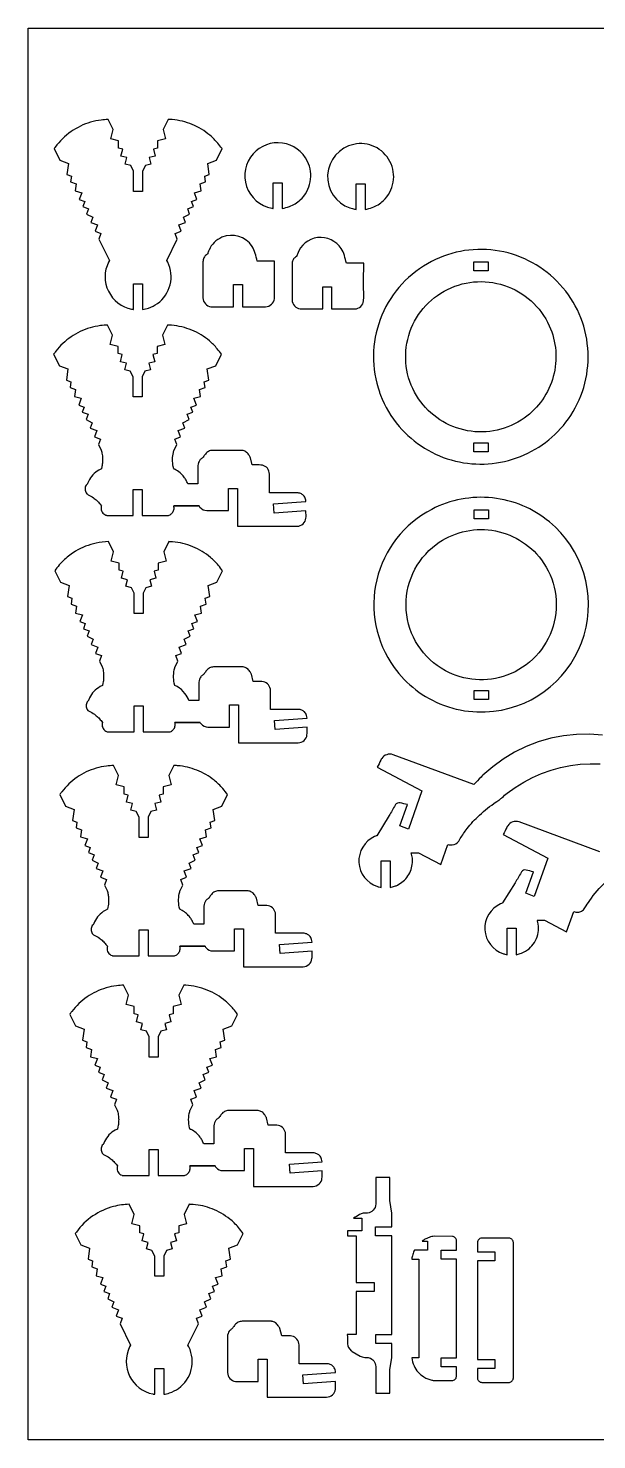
# Model space of a CAD drawing. Extents: x -814 to 926, y -600 to 343.
# Drawn here: x -814 to -434, y -600 to 343 of the extents above; entities that cross this region are included whole.
import ezdxf

# ---------------------------------------------------------------- set-up
doc = ezdxf.new("R2010")
doc.units = 0
doc.header["$MEASUREMENT"] = 0
doc.layers.get('0').update_dxf_attribs({"linetype": 'CONTINUOUS'})
doc.layers.add('SECTIONCUTEDGES', color=18, linetype='CONTINUOUS')

msp = doc.modelspace()

# ---------------------------------------------------------------- linework, layer by layer
msp.add_lwpolyline([(926.07, -599.97), (-814.12, -599.97), (-814.12, 343.31), (926.07, 343.31)], close=True)
at = {"layer": 'SECTIONCUTEDGES'}
for points in [[(-743.69, 155.36), (-743.69, 172.52), (-737.69, 172.52), (-737.69, 155.36, 0.035031), (-733.78, 156.31, 0.079578), (-727.78, 159.33, 0.177317), (-719.28, 171.9, 0.17737), (-720.9, 186.99), (-721.54, 188.19), (-714.49, 202.45), (-715.86, 206.15), (-711.94, 207.61), (-713.51, 211.86), (-709.01, 213.53), (-710.33, 217.1), (-706.24, 219.13), (-707.57, 222.7), (-703.77, 224.11), (-705.05, 227.55), (-701.4, 228.9), (-703.08, 233.42), (-698.61, 234.55), (-699.26, 239.29), (-695.59, 240.65), (-696.12, 244.48), (-693.15, 245.59), (-694.17, 253.02), (-688.41, 255.16), (-684.61, 262.85, 0.016698), (-687.48, 266.53, 0.043492), (-692.65, 271.74, 0.077496), (-704.49, 278.95, 0.077508), (-717.96, 282.21, 0.010997), (-719.27, 282.29, -0.003666), (-720.59, 282.35), (-723.94, 275.59), (-722.36, 269.39), (-727.67, 268.04), (-727.67, 263.25), (-730.38, 262.56), (-729.19, 257.85), (-733.22, 256.83), (-732.12, 252.51), (-735.82, 251.57), (-737.69, 247.79), (-737.69, 234.3), (-743.69, 234.3), (-743.69, 247.79), (-745.56, 251.57), (-749.26, 252.51), (-748.16, 256.83), (-752.19, 257.85), (-751, 262.56), (-753.71, 263.25), (-753.71, 268.04), (-759.02, 269.39), (-757.44, 275.59), (-760.79, 282.35, 0.015709), (-765.43, 281.95, 0.042831), (-772.45, 280.51, 0.082017), (-785.5, 274.19, 0.080336), (-796.07, 263.83, 0.007539), (-796.43, 263.34, -0.002513), (-796.77, 262.85), (-792.97, 255.16), (-787.21, 253.02), (-788.23, 245.59), (-785.26, 244.48), (-785.79, 240.65), (-782.12, 239.29), (-782.77, 234.55), (-778.3, 233.42), (-779.98, 228.9), (-776.33, 227.55), (-777.61, 224.11), (-773.81, 222.7), (-775.14, 219.13), (-771.05, 217.1), (-772.37, 213.53), (-767.87, 211.86), (-769.44, 207.61), (-765.51, 206.15), (-766.89, 202.45), (-759.84, 188.19), (-760.48, 186.99, 0.232949), (-760.49, 167.49, 0.232949), (-745.04, 155.59, 0.011595), (-744.37, 155.47, -0.003865)], [(-650.35, 222.89), (-650.35, 240.04), (-644.35, 240.04), (-644.35, 222.89, 0.047597), (-639.59, 224.14, 0.100184), (-632.32, 228.6, 0.160083), (-625.66, 240.69, 0.160346), (-627.48, 254.35, 0.250499), (-644.3, 266.6, 0.250445), (-663.83, 259.42, 0.27053), (-668.24, 237.62, 0.270621), (-651.42, 223.07, 0.009062), (-650.89, 222.98, -0.003021)], [(-594.96, 222.26), (-594.96, 239.41), (-588.96, 239.41), (-588.96, 222.26, 0.047597), (-584.2, 223.5, 0.100184), (-576.92, 227.97, 0.760738), (-596.58, 265.71, 0.761228), (-599.11, 223.24, 0.024169), (-597.36, 222.74, 0.017962)], [(-676.94, 157.2), (-676.94, 171.97), (-670.94, 171.97), (-670.94, 157.2, -0.001261), (-658.62, 157.17, 0.007568), (-655.54, 157.2, 0.17911), (-651.5, 158.81, 0.186027), (-649.6, 162.56, 0.012625), (-649.58, 162.77, 0.006307), (-649.56, 163.17, 0.00914), (-649.53, 168.07, -0.008036), (-649.44, 187.65), (-661.09, 187.65, 0.003437), (-662.44, 192.88, 0.080686), (-664.5, 197.5, 0.363611), (-684.67, 203.58, 0.187458), (-693.31, 195.1, 0.018465), (-693.64, 194.3, 0.013194), (-694.03, 193.15, 0.057236), (-694.09, 192.8, -0.140672), (-694.21, 192.47, -0.134911), (-694.49, 192.24, 0.061956), (-695.07, 191.9, 0.116179), (-696.69, 189.92, 0.105792), (-697.37, 187.19), (-697.37, 163.17, 0.17911), (-695.76, 159.13, 0.186027), (-692.01, 157.23, 0.012625), (-691.81, 157.21, 0.006307), (-691.4, 157.2, 0.008514), (-686.34, 157.16, -0.002207)], [(-617.34, 155.77), (-617.34, 170.54), (-611.34, 170.54), (-611.34, 155.77, -0.001261), (-599.03, 155.74, 0.007568), (-595.95, 155.77, 0.17911), (-591.9, 157.38, 0.186027), (-590, 161.14, 0.012625), (-589.99, 161.34, 0.006307), (-589.97, 161.75, 0.00914), (-589.94, 166.64, -0.008036), (-589.85, 186.22), (-601.5, 186.22, 0.002778), (-602.86, 191.49, 0.080686), (-604.91, 196.08, 0.286261), (-620.72, 203.37, 0.286452), (-634.23, 192.39, 0.036637), (-634.51, 191.3, -0.114416), (-634.62, 191.04, -0.116624), (-634.9, 190.81, 0.081245), (-636.06, 189.96, 0.097719), (-637.28, 188.12, 0.089338), (-637.78, 185.76), (-637.78, 161.75, 0.17911), (-636.17, 157.7, 0.186027), (-632.42, 155.8, 0.012625), (-632.21, 155.79, 0.006307), (-631.81, 155.77, 0.008514), (-626.74, 155.73, -0.002207)], [(-578.67, 98.15, 0.083187), (-566.22, 77.25, 0.15872), (-528.64, 54.06, 0.155063), (-485.25, 57.09, 0.155089), (-451.57, 84.61, 0.166511), (-440.17, 129.59, 0.16632), (-458.76, 172.16, 0.164857), (-499.15, 194.38, 0.165101), (-544.65, 187.44, 0.174897), (-577.73, 151.65, 0.174968), (-580.33, 103, 0.009023), (-579.48, 100.38, 0.010489)], [(-553.29, 95.68, -0.439479), (-536.15, 167.6, -0.439058), (-465.9, 144.41, -0.174074), (-463.2, 110.65, -0.173675), (-482.6, 82.81, -0.202252), (-520.62, 74.35, -0.201817)], [(-716.83, 24.16), (-699.99, 24.15, -0.159762), (-699.84, 23.98, 0.066488), (-699.35, 23.19, 0.224273), (-694.7, 21.01, -0.000395), (-680.28, 21.02), (-680.28, 35.79), (-674.28, 35.79), (-674.28, 10.5), (-634.49, 10.5, 0.17911), (-630.44, 12.11, 0.186027), (-628.54, 15.86, 0.031019), (-628.47, 17.62, -0.005772), (-628.51, 20.9), (-649.83, 19.34), (-650.27, 25.38), (-628.51, 26.97, 0.052573), (-628.8, 28.69, 0.128734), (-630.21, 31.13, 0.098804), (-632.03, 32.35, 0.090544), (-634.37, 32.86), (-652.9, 32.86, -0.002036), (-652.87, 41, 0.007854), (-652.9, 45.38, 0.165437), (-654.31, 49.22, 0.175912), (-657.62, 51.22, 0.045646), (-659.72, 51.44, 0.003185), (-664.43, 51.47), (-665.63, 56.29, 0.035592), (-665.82, 56.68, 0.008238), (-666.79, 58.27, 0.105793), (-668.74, 60.27, 0.114267), (-671.16, 61.17, 0.016414), (-671.43, 61.2, 0.008238), (-671.95, 61.23), (-690.91, 61.23, 0.110419), (-693.59, 60.54, 0.110418), (-695.73, 58.78, 0.022316), (-697.16, 56.76, -0.059806), (-697.55, 56.29, -0.058444), (-697.96, 55.98, 0.099091), (-699.5, 54.63, 0.081372), (-700.35, 53.01, 0.073068), (-700.71, 51.01, 0.009886), (-700.75, 48.58, -0.001648), (-700.71, 38.86), (-707.52, 38.86, 0.019577), (-708.66, 41.29, 0.043762), (-710.03, 43.47, 0.056859), (-712.67, 46.22, 0.05369), (-716.03, 48.45, 0.039391), (-716.69, 48.73, -0.141623), (-716.83, 48.83), (-717.22, 50.37, -0.054644), (-717.69, 55.18, -0.056928), (-717.12, 59.79, -0.006856), (-716.81, 60.99, -0.024199), (-716.7, 61.33), (-714.85, 65.06), (-716.22, 68.76), (-712.3, 70.22), (-713.87, 74.47), (-709.37, 76.14), (-710.69, 79.71), (-706.6, 81.73), (-707.93, 85.31), (-704.13, 86.72), (-705.41, 90.16), (-701.76, 91.51), (-703.44, 96.03), (-698.97, 97.16), (-699.62, 101.89), (-695.95, 103.26), (-696.48, 107.09), (-693.51, 108.2), (-694.53, 115.63), (-688.77, 117.77), (-684.97, 125.46, 0.016698), (-687.84, 129.14, 0.043491), (-693.01, 134.35, 0.077496), (-704.85, 141.55, 0.077508), (-718.32, 144.82, 0.010997), (-719.63, 144.9, -0.003666), (-720.95, 144.96), (-724.3, 138.2), (-722.72, 132), (-728.03, 130.65), (-728.03, 125.86), (-730.74, 125.17), (-729.55, 120.46), (-733.58, 119.44), (-732.48, 115.12), (-736.18, 114.18), (-738.05, 110.4), (-738.05, 96.91), (-744.05, 96.91), (-744.05, 110.4), (-745.92, 114.18), (-749.62, 115.12), (-748.52, 119.44), (-752.55, 120.46), (-751.36, 125.17), (-754.07, 125.86), (-754.07, 130.65), (-759.38, 132), (-757.8, 138.2), (-761.15, 144.96, 0.015709), (-765.79, 144.56, 0.042831), (-772.81, 143.12, 0.078645), (-785.51, 137.08, 0.078653), (-795.71, 127.41, 0.010048), (-796.43, 126.44, -0.003349), (-797.13, 125.46), (-793.33, 117.77), (-787.57, 115.63), (-788.59, 108.2), (-785.62, 107.09), (-786.15, 103.26), (-782.48, 101.89), (-783.13, 97.16), (-778.66, 96.03), (-780.34, 91.51), (-776.69, 90.16), (-777.97, 86.72), (-774.17, 85.31), (-775.5, 81.73), (-771.4, 79.71), (-772.73, 76.14), (-768.23, 74.47), (-769.8, 70.22), (-765.87, 68.76), (-767.25, 65.06), (-765.4, 61.33, -0.036497), (-765.03, 60.12, -0.035573), (-764.49, 56.67, -0.036385), (-764.46, 53.5, -0.0364), (-764.88, 50.37), (-765.26, 48.83), (-766.84, 48.03, 0.075892), (-770.94, 44.8, 0.075892), (-773.89, 40.49, 0.038064), (-774.31, 39.42, -0.074201), (-774.58, 38.86, -0.053422), (-774.83, 38.56, 0.096755), (-775.74, 37.27, 0.145353), (-776.09, 34.61, 0.145421), (-774.93, 32.19, 0.10301), (-774.11, 31.59, -0.049055), (-770.6, 29.57, -0.034046), (-768.25, 27.63, -0.034058), (-766.18, 25.39), (-765.26, 24.16, -0.13896), (-765.28, 23.95, 0.06537), (-765.46, 23.15, 0.165435), (-764.7, 19.99, 0.165462), (-762.16, 17.94, 0.012695), (-761.8, 17.82, 0.03751), (-761.67, 17.79), (-744.05, 17.79), (-744.05, 35.13), (-738.05, 35.13), (-738.05, 17.79), (-720.43, 17.79, 0.089286), (-719.37, 18.15, 0.087241), (-717.86, 19.37, 0.127053), (-716.79, 21.51, 0.114164), (-716.83, 24.16), (-699.99, 24.15)], [(-569.63, -83.81, 0.073328), (-555.12, -98.75, 0.072163), (-536.65, -109.06, 0.043335), (-525.36, -112.28, 0.077023), (-503.09, -113.13, 0.300807), (-442.65, -62.22, 0.30038), (-465.82, 13.43, 0.14707), (-503.88, 29.43, 0.147132), (-544.43, 21.79, 0.217851), (-581.21, -25.28, 0.218138)], [(-716.12, -120.57), (-699.28, -120.58, -0.159762), (-699.13, -120.75, 0.066488), (-698.64, -121.53, 0.224273), (-693.99, -123.72, -0.000395), (-679.57, -123.71), (-679.57, -108.93), (-673.57, -108.93), (-673.57, -134.23), (-633.78, -134.23, 0.17911), (-629.73, -132.62, 0.186027), (-627.83, -128.87, 0.031019), (-627.76, -127.1, -0.005772), (-627.8, -123.83), (-649.12, -125.39), (-649.56, -119.35), (-627.8, -117.76, 0.052573), (-628.09, -116.03, 0.128734), (-629.5, -113.6, 0.098804), (-631.32, -112.38, 0.090544), (-633.66, -111.87), (-652.19, -111.87, -0.002036), (-652.16, -103.73, 0.007854), (-652.19, -99.35, 0.165437), (-653.6, -95.5, 0.175912), (-656.91, -93.51, 0.045646), (-659.01, -93.29, 0.003185), (-663.72, -93.26), (-664.92, -88.44, 0.035592), (-665.11, -88.05, 0.008238), (-666.08, -86.46, 0.105793), (-668.03, -84.46, 0.114267), (-670.45, -83.55, 0.016414), (-670.72, -83.53, 0.008238), (-671.24, -83.5), (-690.2, -83.5, 0.110419), (-692.88, -84.18, 0.110418), (-695.02, -85.95, 0.022316), (-696.45, -87.96, -0.059806), (-696.84, -88.44, -0.058444), (-697.25, -88.75, 0.099091), (-698.79, -90.1, 0.081372), (-699.64, -91.72, 0.073068), (-700, -93.71, 0.009886), (-700.04, -96.14, -0.001648), (-700, -105.87), (-706.81, -105.87, 0.068897), (-709.44, -101.17, 0.102144), (-714.55, -96.69), (-716.12, -95.9), (-716.51, -94.35, -0.059229), (-716.96, -89.34, -0.056927), (-716.21, -84.16, -0.006856), (-716.05, -83.58, -0.021913), (-715.99, -83.4), (-714.14, -79.66), (-715.51, -75.96), (-711.59, -74.5), (-713.16, -70.26), (-708.66, -68.59), (-709.98, -65.02), (-705.89, -62.99), (-707.22, -59.42), (-703.42, -58.01), (-704.7, -54.57), (-701.05, -53.21), (-702.73, -48.7), (-698.26, -47.56), (-698.91, -42.83), (-695.24, -41.47), (-695.77, -37.63), (-692.8, -36.53), (-693.82, -29.09), (-688.06, -26.95), (-684.26, -19.27, 0.016698), (-687.13, -15.58, 0.043491), (-692.3, -10.38, 0.077496), (-704.14, -3.17, 0.077508), (-717.61, 0.09, 0.010997), (-718.92, 0.17, -0.003666), (-720.24, 0.23), (-723.59, -6.53), (-722.01, -12.73), (-727.32, -14.08), (-727.32, -18.87), (-730.03, -19.56), (-728.84, -24.27), (-732.87, -25.29), (-731.77, -29.61), (-735.47, -30.55), (-737.34, -34.32), (-737.34, -47.82), (-743.34, -47.82), (-743.34, -34.32), (-745.21, -30.55), (-748.91, -29.61), (-747.81, -25.29), (-751.84, -24.27), (-750.65, -19.56), (-753.36, -18.87), (-753.36, -14.08), (-758.67, -12.73), (-757.09, -6.53), (-760.44, 0.23, 0.041478), (-768.75, -0.79, 0.08461), (-782.51, -6.18, 0.053235), (-789.94, -11.81, 0.050197), (-796.42, -19.27), (-792.62, -26.95), (-786.86, -29.09), (-787.88, -36.53), (-784.91, -37.63), (-785.44, -41.47), (-781.77, -42.83), (-782.42, -47.56), (-777.95, -48.7), (-779.63, -53.21), (-775.98, -54.57), (-777.26, -58.01), (-773.46, -59.42), (-774.79, -62.99), (-770.69, -65.02), (-772.02, -68.59), (-767.52, -70.26), (-769.09, -74.5), (-765.16, -75.96), (-766.54, -79.66), (-764.69, -83.4, -0.036497), (-764.32, -84.61, -0.035573), (-763.78, -88.06, -0.036385), (-763.75, -91.22, -0.0364), (-764.17, -94.35), (-764.55, -95.9), (-766.13, -96.69, 0.075892), (-770.23, -99.93, 0.075892), (-773.18, -104.24, 0.038064), (-773.6, -105.31, -0.074201), (-773.87, -105.87, -0.053422), (-774.12, -106.17, 0.096755), (-775.02, -107.45, 0.145353), (-775.38, -110.12, 0.145421), (-774.22, -112.54, 0.10301), (-773.4, -113.14, -0.049055), (-769.89, -115.16, -0.034046), (-767.54, -117.1, -0.034058), (-765.47, -119.34), (-764.55, -120.57, -0.13896), (-764.57, -120.77, 0.06537), (-764.75, -121.57, 0.165435), (-763.99, -124.74, 0.165462), (-761.45, -126.79, 0.012695), (-761.09, -126.91, 0.03751), (-760.96, -126.94), (-743.34, -126.94), (-743.34, -109.6), (-737.34, -109.6), (-737.34, -126.94), (-719.72, -126.94, 0.089286), (-718.66, -126.58, 0.087241), (-717.15, -125.36, 0.127053), (-716.08, -123.22, 0.114164), (-716.12, -120.57), (-699.28, -120.58)], [(-535.36, -86.04, -0.255596), (-561.49, -45.53, -0.255597), (-541.47, -1.68, -0.199106), (-504.27, 7.78, -0.198719), (-471.21, -11.87, -0.237123), (-463.3, -56.22, -0.236962), (-494.18, -89.06, -0.106383), (-515.11, -91.99, -0.106542)], [(-712.8, -270.16), (-695.96, -270.17, -0.159762), (-695.8, -270.34, 0.066488), (-695.31, -271.13, 0.224273), (-690.66, -273.31, -0.000395), (-676.24, -273.3), (-676.24, -258.53), (-670.24, -258.53), (-670.24, -283.82), (-630.45, -283.82, 0.17911), (-626.4, -282.21, 0.186027), (-624.5, -278.46, 0.031019), (-624.43, -276.7, -0.005772), (-624.47, -273.42), (-645.79, -274.98), (-646.23, -268.94), (-624.47, -267.35, 0.052573), (-624.76, -265.63, 0.128734), (-626.18, -263.19, 0.098804), (-628, -261.97, 0.090544), (-630.33, -261.46), (-648.87, -261.46, -0.002036), (-648.83, -253.32, 0.007854), (-648.87, -248.94, 0.165437), (-650.28, -245.1, 0.175912), (-653.58, -243.1, 0.045646), (-655.68, -242.88, 0.003185), (-660.39, -242.85), (-661.6, -238.03, 0.035592), (-661.79, -237.64, 0.008238), (-662.76, -236.05, 0.105793), (-664.7, -234.05, 0.114267), (-667.13, -233.15, 0.016414), (-667.39, -233.12, 0.008238), (-667.91, -233.09), (-686.87, -233.09, 0.110419), (-689.56, -233.78, 0.110418), (-691.69, -235.54, 0.022316), (-693.12, -237.56, -0.059806), (-693.52, -238.03, -0.058444), (-693.93, -238.34, 0.099091), (-695.46, -239.69, 0.081372), (-696.32, -241.31, 0.073068), (-696.68, -243.31, 0.009886), (-696.71, -245.74, -0.001648), (-696.68, -255.46), (-703.49, -255.46, 0.019577), (-704.62, -253.03, 0.043762), (-706, -250.85, 0.050471), (-708.38, -248.3, 0.05052), (-711.22, -246.29), (-712.8, -245.49), (-713.18, -243.95, -0.059229), (-713.63, -238.94, -0.056927), (-712.88, -233.76, -0.006856), (-712.72, -233.17, -0.021913), (-712.66, -232.99), (-710.81, -229.26), (-712.19, -225.56), (-708.26, -224.1), (-709.84, -219.85), (-705.33, -218.18), (-706.66, -214.61), (-702.56, -212.59), (-703.89, -209.01), (-700.1, -207.6), (-701.37, -204.16), (-697.72, -202.81), (-699.4, -198.29), (-694.93, -197.16), (-695.58, -192.43), (-691.91, -191.06), (-692.44, -187.23), (-689.47, -186.12), (-690.49, -178.69), (-684.73, -176.55), (-680.93, -168.86, 0.019036), (-684.08, -164.86, 0.047844), (-689.9, -159.21, 0.074136), (-701.37, -152.54, 0.074149), (-714.28, -149.5, 0.010997), (-715.6, -149.42, -0.003666), (-716.92, -149.36), (-720.26, -156.12), (-718.68, -162.32), (-723.99, -163.67), (-723.99, -168.46), (-726.71, -169.15), (-725.51, -173.86), (-729.54, -174.88), (-728.44, -179.2), (-732.14, -180.14), (-734.01, -183.92), (-734.01, -197.41), (-740.01, -197.41), (-740.01, -183.92), (-741.88, -180.14), (-745.58, -179.2), (-744.48, -174.88), (-748.51, -173.86), (-747.32, -169.15), (-750.03, -168.46), (-750.03, -163.67), (-755.34, -162.32), (-753.77, -156.12), (-757.11, -149.36, 0.015709), (-761.75, -149.76, 0.042831), (-768.78, -151.2, 0.078645), (-781.47, -157.24, 0.078653), (-791.68, -166.91, 0.010048), (-792.39, -167.88, -0.003349), (-793.09, -168.86), (-789.29, -176.55), (-783.53, -178.69), (-784.55, -186.12), (-781.58, -187.23), (-782.11, -191.06), (-778.44, -192.43), (-779.09, -197.16), (-774.62, -198.29), (-776.3, -202.81), (-772.65, -204.16), (-773.93, -207.6), (-770.13, -209.01), (-771.46, -212.59), (-767.37, -214.61), (-768.69, -218.18), (-764.19, -219.85), (-765.77, -224.1), (-761.84, -225.56), (-763.21, -229.26), (-761.36, -232.99, -0.040165), (-760.98, -234.28, -0.020539), (-760.53, -236.87, -0.043212), (-760.39, -240.33, -0.04095), (-760.84, -243.95), (-761.23, -245.49), (-762.81, -246.29, 0.075892), (-766.99, -249.59, 0.079074), (-769.85, -253.83, 0.032838), (-770.27, -254.9, -0.072134), (-770.54, -255.46, -0.053422), (-770.79, -255.76, 0.096755), (-771.7, -257.05, 0.145353), (-772.05, -259.71, 0.145421), (-770.89, -262.13, 0.10301), (-770.07, -262.73, -0.049055), (-766.56, -264.75, -0.034046), (-764.21, -266.69, -0.034058), (-762.15, -268.93), (-761.23, -270.16, -0.13896), (-761.24, -270.37, 0.06537), (-761.42, -271.17, 0.165435), (-760.66, -274.33, 0.165462), (-758.13, -276.38, 0.012695), (-757.76, -276.5, 0.03751), (-757.63, -276.53), (-740.01, -276.53), (-740.01, -259.19), (-734.01, -259.19), (-734.01, -276.53), (-716.39, -276.53, 0.089286), (-715.33, -276.17, 0.087241), (-713.82, -274.95, 0.127053), (-712.75, -272.81, 0.114164), (-712.8, -270.16), (-695.96, -270.17)], [(-706.1, -416.98), (-689.26, -416.99, -0.159762), (-689.1, -417.16, 0.066488), (-688.62, -417.94, 0.224273), (-683.97, -420.13, -0.000395), (-669.54, -420.12), (-669.54, -405.34), (-663.54, -405.34), (-663.54, -430.64), (-623.75, -430.64, 0.17911), (-619.71, -429.03, 0.186027), (-617.81, -425.28, 0.031019), (-617.74, -423.51, -0.005772), (-617.78, -420.24), (-639.09, -421.8), (-639.54, -415.76), (-617.78, -414.17, 0.052573), (-618.06, -412.44, 0.128734), (-619.48, -410.01, 0.098804), (-621.3, -408.79, 0.090544), (-623.63, -408.28), (-642.17, -408.28, -0.002036), (-642.14, -400.14, 0.007854), (-642.17, -395.76, 0.165437), (-643.58, -391.91, 0.175912), (-646.89, -389.92, 0.045646), (-648.98, -389.7, 0.003185), (-653.7, -389.67), (-654.9, -384.85, 0.035592), (-655.09, -384.46, 0.008238), (-656.06, -382.87, 0.105793), (-658.01, -380.87, 0.114267), (-660.43, -379.96, 0.016414), (-660.69, -379.94, 0.008238), (-661.22, -379.91), (-680.18, -379.91, 0.110419), (-682.86, -380.59, 0.110418), (-685, -382.36, 0.022316), (-686.43, -384.37, -0.059806), (-686.82, -384.85, -0.058444), (-687.23, -385.16, 0.099091), (-688.76, -386.51, 0.081372), (-689.62, -388.13, 0.073068), (-689.98, -390.12, 0.009886), (-690.01, -392.55, -0.001648), (-689.98, -402.28), (-696.79, -402.28, 0.019577), (-697.93, -399.84, 0.043762), (-699.3, -397.67, 0.056859), (-701.94, -394.92, 0.05369), (-705.3, -392.69, 0.038934), (-705.95, -392.41, -0.138827), (-706.1, -392.31, -0.143099), (-706.21, -392.05, 0.026699), (-706.31, -391.54, -0.061514), (-706.92, -386.05, -0.061514), (-706.19, -380.57, -0.006856), (-706.03, -379.99, -0.021913), (-705.96, -379.81), (-704.12, -376.07), (-705.49, -372.37), (-701.56, -370.91), (-703.14, -366.67), (-698.63, -365), (-699.96, -361.43), (-695.87, -359.4), (-697.2, -355.83), (-693.4, -354.42), (-694.68, -350.98), (-691.03, -349.62), (-692.71, -345.11), (-688.23, -343.97), (-688.88, -339.24), (-685.22, -337.88), (-685.75, -334.04), (-682.77, -332.94), (-683.8, -325.5), (-678.04, -323.36), (-674.23, -315.68, 0.016698), (-677.11, -311.99, 0.043491), (-682.28, -306.79, 0.081186), (-694.58, -299.42, 0.079349), (-708.9, -296.23, 0.008253), (-709.56, -296.2, -0.002751), (-710.22, -296.18), (-713.56, -302.94), (-711.99, -309.14), (-717.3, -310.49), (-717.3, -315.28), (-720.01, -315.97), (-718.82, -320.68), (-722.84, -321.7), (-721.75, -326.02), (-725.45, -326.96), (-727.32, -330.73), (-727.32, -344.23), (-733.32, -344.23), (-733.32, -330.73), (-735.19, -326.96), (-738.88, -326.02), (-737.79, -321.7), (-741.82, -320.68), (-740.62, -315.97), (-743.33, -315.28), (-743.33, -310.49), (-748.64, -309.14), (-747.07, -302.94), (-750.41, -296.18, 0.015709), (-755.06, -296.58, 0.042831), (-762.08, -298.01, 0.078645), (-774.77, -304.06, 0.078653), (-784.98, -313.73, 0.010048), (-785.7, -314.7, -0.003349), (-786.4, -315.68), (-782.6, -323.36), (-776.84, -325.5), (-777.86, -332.94), (-774.89, -334.04), (-775.41, -337.88), (-771.75, -339.24), (-772.4, -343.97), (-767.93, -345.11), (-769.6, -349.62), (-765.96, -350.98), (-767.23, -354.42), (-763.44, -355.83), (-764.77, -359.4), (-760.67, -361.43), (-762, -365), (-757.49, -366.67), (-759.07, -370.91), (-755.14, -372.37), (-756.52, -376.07), (-754.67, -379.81, -0.034209), (-754.29, -381.06, -0.035573), (-753.76, -384.47, -0.036385), (-753.72, -387.63, -0.0364), (-754.15, -390.77), (-754.53, -392.31), (-756.11, -393.1, 0.079075), (-760.15, -396.25, 0.075892), (-763.16, -400.65, 0.038064), (-763.58, -401.72, -0.074201), (-763.84, -402.28, -0.053422), (-764.1, -402.58, 0.096755), (-765, -403.86, 0.145353), (-765.35, -406.53, 0.145421), (-764.2, -408.95, 0.10301), (-763.38, -409.55, -0.049055), (-759.87, -411.57, -0.034046), (-757.52, -413.51, -0.034058), (-755.45, -415.75), (-754.53, -416.98, -0.13896), (-754.55, -417.18, 0.06537), (-754.73, -417.98, 0.165435), (-753.97, -421.15, 0.165462), (-751.43, -423.2, 0.012695), (-751.06, -423.32, 0.03751), (-750.94, -423.35), (-733.32, -423.35), (-733.32, -406.01), (-727.32, -406.01), (-727.32, -423.35), (-709.7, -423.35, 0.089286), (-708.63, -422.99, 0.087241), (-707.13, -421.77, 0.127053), (-706.06, -419.63, 0.114164), (-706.1, -416.98), (-689.26, -416.99)], [(-581.92, -568.8), (-572.51, -568.8), (-572.51, -553.26), (-571.11, -544.9), (-571.11, -535.7), (-581.93, -535.7), (-581.93, -529.7), (-571.11, -529.7), (-571.11, -463.7), (-582.08, -463.7), (-582.08, -457.7), (-571.11, -457.7), (-571.11, -448.51), (-572.51, -440.14), (-572.51, -424.61), (-581.92, -424.61, 0.001261), (-581.88, -438.85, -0.007568), (-581.92, -442.41, -0.17911), (-583.58, -446.59, -0.190362), (-587.39, -448.48, -0.033122), (-588.89, -448.5, 0.112791), (-591.62, -448.99, 0.035463), (-592.66, -449.52, -0.001981), (-596.64, -451.9), (-591.11, -451.9), (-591.11, -460.41), (-600.68, -460.41), (-600.68, -463.7), (-594.93, -463.7), (-594.93, -494.87), (-583.02, -494.87), (-583.02, -500.87), (-594.93, -500.87), (-594.93, -529.7), (-600.87, -529.7, -0.000535), (-600.69, -535.81, 0.224441), (-598.32, -540.46, 0.01549), (-598.12, -540.61, 0.007773), (-597.7, -540.88), (-592.35, -544.05, 0.058554), (-590.88, -544.65, 0.056427), (-589.24, -544.9, 0.003925), (-587.5, -544.96, -0.068856), (-586.2, -545.17, -0.160158), (-583.17, -547.33, -0.153454), (-581.92, -551, -0.007568), (-581.88, -554.56, 0.001261)], [(-729.58, -569.6), (-729.58, -552.44), (-723.58, -552.44), (-723.58, -569.6, 0.035031), (-719.67, -568.65, 0.079578), (-713.67, -565.63, 0.177317), (-705.16, -553.06, 0.17737), (-706.79, -537.97), (-707.43, -536.77), (-700.38, -522.51), (-701.75, -518.81), (-697.83, -517.35), (-699.4, -513.1), (-694.9, -511.43), (-696.22, -507.86), (-692.13, -505.84), (-693.46, -502.26), (-689.66, -500.85), (-690.94, -497.41), (-687.29, -496.06), (-688.97, -491.54), (-684.5, -490.41), (-685.15, -485.67), (-681.48, -484.31), (-682.01, -480.48), (-679.04, -479.37), (-680.06, -471.94), (-674.3, -469.8), (-670.5, -462.11, 0.018535), (-673.7, -458.03, 0.050019), (-679.47, -452.46, 0.072457), (-691.23, -445.67, 0.075989), (-703.85, -442.75, 0.008253), (-705.16, -442.68, -0.002751), (-706.48, -442.61), (-709.83, -449.37), (-708.25, -455.57), (-713.56, -456.92), (-713.56, -461.71), (-716.27, -462.4), (-715.08, -467.11), (-719.11, -468.13), (-718.01, -472.45), (-721.71, -473.39), (-723.58, -477.17), (-723.58, -490.66), (-729.58, -490.66), (-729.58, -477.17), (-731.45, -473.39), (-735.15, -472.45), (-734.05, -468.13), (-738.08, -467.11), (-736.89, -462.4), (-739.6, -461.71), (-739.6, -456.92), (-744.91, -455.57), (-743.33, -449.37), (-746.68, -442.61, 0.017545), (-751.77, -443.06, 0.033678), (-757.08, -444.09, 0.085695), (-770.85, -450.4, 0.084012), (-781.96, -461.13, 0.007539), (-782.31, -461.62, -0.002513), (-782.66, -462.11), (-778.86, -469.8), (-773.1, -471.94), (-774.12, -479.37), (-771.15, -480.48), (-771.68, -484.31), (-768.01, -485.67), (-768.66, -490.41), (-764.19, -491.54), (-765.87, -496.06), (-762.22, -497.41), (-763.5, -500.85), (-759.7, -502.26), (-761.03, -505.84), (-756.93, -507.86), (-758.26, -511.43), (-753.76, -513.1), (-755.33, -517.35), (-751.4, -518.81), (-752.78, -522.51), (-745.72, -536.77), (-746.37, -537.97, 0.232949), (-746.38, -557.47, 0.232949), (-730.93, -569.37, 0.011595), (-730.26, -569.49, -0.003865)], [(-527.91, -551.21), (-538.05, -551.21), (-538.05, -545.21), (-527.91, -545.21), (-527.92, -479.21), (-538.05, -479.21), (-538.05, -473.21), (-527.92, -473.21, -0.004396), (-527.88, -469.17, 0.016956), (-527.92, -467, 0.172664), (-528.76, -464.96, 0.185957), (-530.6, -464.03), (-542.89, -464.01, 0.039297), (-544.39, -464.24, 0.048339), (-547.78, -465.39, 0.026369), (-548.97, -466.01, 0.015667), (-550.88, -467.21), (-547.38, -467.21), (-547.38, -473.21), (-555.99, -473.21, 0.037764), (-557.15, -476.24, 0.040574), (-557.78, -479.21), (-553.17, -479.21), (-553.17, -545.21), (-557.78, -545.21, 0.074465), (-556.25, -550.58, 0.149358), (-549.69, -558.01, 0.041924), (-547.13, -559.3, 0.041974), (-544.39, -560.14, 0.010642), (-543.42, -560.33, 0.021606), (-542.93, -560.4), (-530.9, -560.4, 0.172664), (-528.86, -559.55, 0.185813), (-527.93, -557.72)], [(-502.38, -552.43), (-513.89, -552.43), (-513.88, -558.94, 0.185813), (-512.94, -560.78, 0.172772), (-510.9, -561.62), (-492.58, -561.61, 0.186011), (-490.74, -560.68, 0.172664), (-489.89, -558.64), (-489.89, -468.23, 0.159738), (-490.64, -466.29, 0.173262), (-492.28, -465.3, 0.02507), (-492.48, -465.27, 0.012664), (-492.88, -465.24), (-511.21, -465.25, 0.186011), (-513.05, -466.18, 0.172664), (-513.89, -468.23, 0.016956), (-513.93, -470.4, -0.004396), (-513.89, -474.43), (-502.38, -474.43), (-502.38, -480.43), (-513.89, -480.43), (-513.89, -546.43), (-502.38, -546.43)], [(-660.51, -560.98), (-660.51, -546.21), (-654.51, -546.21), (-654.51, -571.5), (-614.72, -571.5, 0.17911), (-610.68, -569.89, 0.186027), (-608.78, -566.14, 0.031019), (-608.71, -564.38, -0.005772), (-608.75, -561.1), (-630.06, -562.66), (-630.51, -556.62), (-608.75, -555.03, 0.052573), (-609.04, -553.31, 0.128734), (-610.45, -550.87, 0.098804), (-612.27, -549.65, 0.090544), (-614.6, -549.14), (-633.14, -549.14, -0.002036), (-633.11, -541, 0.007854), (-633.14, -536.62, 0.165437), (-634.55, -532.78, 0.175912), (-637.86, -530.78, 0.045646), (-639.96, -530.56, 0.003185), (-644.67, -530.53), (-645.87, -525.71, 0.035592), (-646.06, -525.32, 0.008238), (-647.03, -523.73, 0.105793), (-648.98, -521.73, 0.114267), (-651.4, -520.83, 0.016414), (-651.66, -520.8, 0.008238), (-652.19, -520.77), (-671.15, -520.77, 0.110419), (-673.83, -521.46, 0.110418), (-675.97, -523.22, 0.022316), (-677.4, -525.24, -0.059806), (-677.79, -525.71, -0.058444), (-678.2, -526.02, 0.099091), (-679.74, -527.37, 0.081372), (-680.59, -528.99, 0.073068), (-680.95, -530.99), (-680.95, -555, 0.17911), (-679.34, -559.05, 0.186027), (-675.59, -560.95, 0.012625), (-675.38, -560.96, 0.006307), (-674.98, -560.98, 0.008514), (-669.91, -561.02, -0.002207)]]:
    msp.add_lwpolyline(points, format="xyb", close=True, dxfattribs=at)
for points in [[(-516.4, 187.22), (-506.84, 187.22), (-506.84, 181.22), (-516.4, 181.22)], [(-516.4, 60.28), (-516.4, 66.28), (-506.84, 66.28), (-506.84, 60.28)], [(-516.18, 21.56), (-506.61, 21.56), (-506.61, 15.56), (-516.18, 15.56)], [(-516.18, -105.37), (-516.18, -99.37), (-506.61, -99.37), (-506.61, -105.37)]]:
    msp.add_lwpolyline(points, close=True, dxfattribs=at)
for points in [[(-430.29, -129.01), (-438.97, -128.43), (-447.68, -128.6), (-456.34, -129.53), (-464.88, -131.21), (-473.25, -133.62), (-481.37, -136.74), (-489.2, -140.56), (-496.66, -145.05), (-503.71, -150.16), (-510.28, -155.87, 0.013028), (-511.51, -157.1, -0.002171), (-516.34, -162.13), (-570.23, -142.17, 0.161142), (-574.54, -142.17, 0.167596), (-577.84, -144.68, 0.03262), (-578.49, -145.82, -0.002417), (-580.82, -150.5), (-551.02, -166.25), (-560.1, -191.86), (-565.68, -189.64), (-560.66, -175.49, 0.000984), (-565.58, -174.31, 0.161021), (-567.42, -174.47, 0.167951), (-568.94, -175.85, -0.009744), (-572.97, -182.9), (-581.25, -196.27, -0.104608), (-581.51, -196.41, 0.035992), (-582.6, -196.81, 0.3096), (-593.13, -214.18, 0.310426), (-580.74, -230.22, 0.017896), (-579.75, -230.5, 0.01187), (-578.23, -230.83), (-578.23, -213.16), (-572.23, -213.16), (-572.23, -230.83, 0.023544), (-569.26, -230.04, 0.03569), (-567.38, -229.28, 0.133115), (-560.4, -223.19, 0.130213), (-557.33, -214.24, 0.049199), (-557.41, -211.41, 0.036373), (-558.16, -207.67), (-553.38, -207.67), (-538.48, -215.54), (-533.71, -202.09, 0.10429), (-530.8, -202.44, 0.22206), (-526.46, -199.93, 0.018768), (-525.37, -198.24, -0.030198), (-520.86, -191.59, -0.042786), (-512.62, -182.58, -0.036783), (-501.49, -173.75, -0.013715), (-500.32, -173, 0.024577), (-499.16, -172.22, 0.026089), (-497.36, -170.73, -0.020061), (-494.07, -167.93), (-488.68, -164.01), (-483.02, -160.49), (-477.13, -157.38), (-471.03, -154.71), (-464.75, -152.47), (-458.33, -150.7), (-451.8, -149.39), (-445.19, -148.55), (-438.53, -148.19), (-431.87, -148.3)], [(-432.15, -207.09), (-486.05, -187.13, 0.161142), (-490.35, -187.13, 0.167596), (-493.65, -189.65, 0.03262), (-494.31, -190.78, -0.002417), (-496.63, -195.47), (-466.83, -211.21), (-475.92, -236.83), (-481.49, -234.6), (-476.47, -220.46, 0.000984), (-481.4, -219.28, 0.161021), (-483.23, -219.43, 0.167951), (-484.75, -220.81, -0.009744), (-488.78, -227.86), (-497.06, -241.23, -0.104608), (-497.32, -241.37, 0.035992), (-498.42, -241.78, 0.3096), (-508.94, -259.15, 0.310426), (-496.55, -275.19, 0.017896), (-495.56, -275.47, 0.01187), (-494.04, -275.8), (-494.04, -258.12), (-488.04, -258.12), (-488.04, -275.8, 0.020963), (-485.42, -275.11, 0.061647), (-481.73, -273.45, 0.157927), (-474.53, -265.1, 0.157202), (-473.58, -254.07, 0.017201), (-473.77, -253.35, -0.005733), (-473.98, -252.64), (-469.19, -252.64), (-454.29, -260.51), (-449.52, -247.05, 0.09929), (-446.72, -247.42, 0.110758), (-444.28, -246.7, 0.133074), (-442.04, -244.51, -0.017801), (-438.91, -239.62, -0.056835), (-428.08, -227.22, -0.035533)]]:
    msp.add_lwpolyline(points, format="xyb", dxfattribs=at)

doc.saveas('drawing.dxf')
